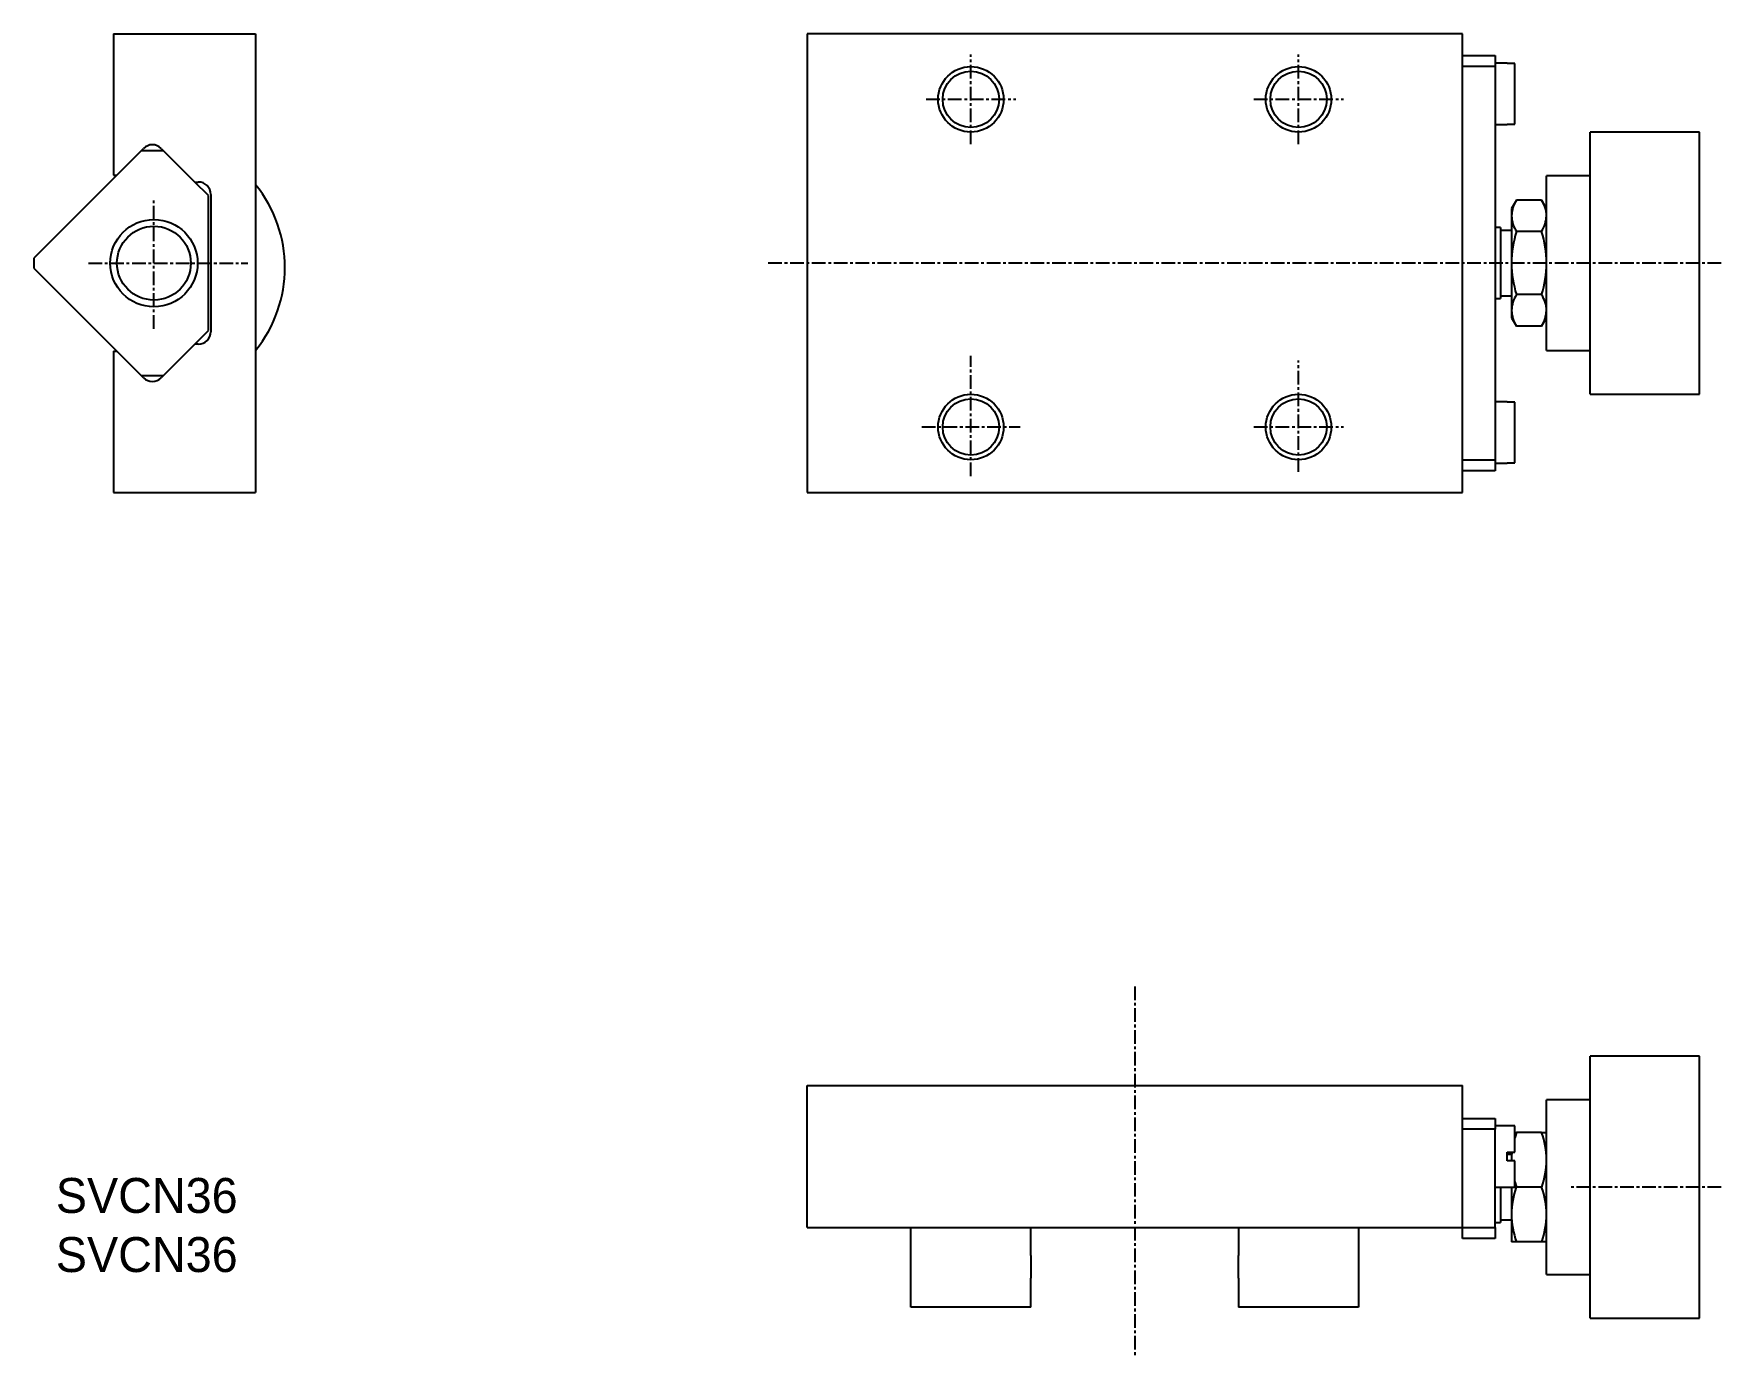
# Model space of a CAD drawing. Extents: x 8 to 162, y 2 to 123.
import ezdxf

# ---------------------------------------------------------------- set-up
doc = ezdxf.new("R2010")
doc.units = 0
doc.linetypes.add('CENTER', pattern=[2, 1.25, -0.25, 0.25, -0.25])
doc.layers.get('0').update_dxf_attribs({"linetype": 'CONTINUOUS'})
doc.layers.add('CENTER', color=1, linetype='CENTER')

msp = doc.modelspace()

# ---------------------------------------------------------------- linework, layer by layer
at = {"color": 7, "linetype": 'CONTINUOUS'}
for p, q in [((15.28, 123.37), (28.28, 123.37)), ((15.28, 123.37), (15.28, 110.43)), ((28.28, 123.37), (28.28, 81.37)), ((138.78, 123.37), (78.78, 123.37)), ((78.78, 123.37), (78.78, 81.37)), ((138.78, 81.37), (138.78, 123.37)), ((138.78, 121.37), (141.78, 121.37)), ((141.78, 121.37), (141.78, 120.37)), ((142.88, 120.67), (141.78, 120.67)), ((142.88, 120.65), (142.88, 120.67)), ((143.58, 120.65), (142.88, 120.65)), ((143.58, 115.1), (143.58, 120.65)), ((141.78, 120.37), (138.78, 120.37)), ((141.78, 120.37), (141.78, 84.37)), ((141.78, 115.07), (142.88, 115.07)), ((142.88, 115.1), (143.58, 115.1)), ((142.88, 115.07), (142.88, 115.1)), ((150.48, 90.37), (150.48, 114.37)), ((160.48, 114.37), (150.48, 114.37)), ((160.48, 90.37), (160.48, 114.37)), ((14.95, 109.8), (18.03, 112.88)), ((19.64, 112.88), (22.72, 109.8)), ((19.86, 112.66), (17.81, 112.66)), ((14.95, 109.8), (7.98, 102.83)), ((15.28, 110.43), (15.58, 110.43)), ((22.72, 109.8), (23.04, 109.8)), ((23.98, 108.55), (22.72, 109.8)), ((146.48, 94.37), (146.48, 110.37)), ((150.48, 110.37), (146.48, 110.37)), ((23.98, 96.2), (23.98, 108.55)), ((24.18, 108.66), (24.18, 96.09)), ((143.73, 108.15), (143.28, 107.37)), ((143.28, 107.37), (143.28, 106.7)), ((143.28, 106.7), (143.28, 102.37)), ((146.03, 108.15), (143.73, 108.15)), ((146.48, 107.37), (146.03, 108.15)), ((142.28, 105.62), (141.78, 105.62)), ((142.28, 105.62), (142.28, 102.37)), ((143.28, 105.37), (142.28, 105.37)), ((146.03, 105.26), (143.73, 105.26)), ((7.98, 102.83), (7.98, 101.92)), ((142.28, 102.37), (142.28, 99.12)), ((143.28, 102.37), (143.28, 98.04)), ((7.98, 101.92), (14.95, 94.95)), ((141.78, 99.12), (142.28, 99.12)), ((142.28, 99.37), (143.28, 99.37)), ((146.03, 99.49), (143.73, 99.49)), ((143.28, 98.04), (143.28, 97.37)), ((143.28, 97.37), (143.73, 96.6)), ((146.03, 96.6), (146.48, 97.37)), ((22.72, 94.95), (23.98, 96.2)), ((146.03, 96.6), (143.73, 96.6)), ((18.03, 91.87), (14.95, 94.95)), ((15.28, 94.32), (15.28, 81.37)), ((15.28, 94.32), (15.58, 94.32)), ((22.72, 94.95), (19.64, 91.87)), ((23.04, 94.95), (22.72, 94.95)), ((146.48, 94.37), (150.48, 94.37)), ((17.81, 92.09), (19.86, 92.09)), ((142.88, 89.67), (141.78, 89.67)), ((142.88, 89.65), (142.88, 89.67)), ((143.58, 89.65), (142.88, 89.65)), ((143.58, 84.1), (143.58, 89.65)), ((150.48, 90.37), (160.48, 90.37)), ((138.78, 84.37), (141.78, 84.37)), ((141.78, 84.37), (141.78, 83.37)), ((141.78, 84.07), (142.88, 84.07)), ((142.88, 84.1), (143.58, 84.1)), ((142.88, 84.07), (142.88, 84.1)), ((141.78, 83.37), (138.78, 83.37)), ((15.28, 81.37), (28.28, 81.37)), ((78.78, 81.37), (138.78, 81.37)), ((160.48, 29.77), (150.48, 29.77)), ((150.48, 5.77), (150.48, 29.77)), ((160.48, 5.77), (160.48, 29.77)), ((78.78, 27.07), (138.78, 27.07)), ((78.78, 14.07), (78.78, 27.07)), ((138.78, 14.07), (138.78, 27.07)), ((150.48, 25.77), (146.48, 25.77)), ((146.48, 9.77), (146.48, 25.77)), ((138.78, 24.07), (141.78, 24.07)), ((141.78, 24.07), (141.78, 23.07)), ((143.58, 23.37), (141.78, 23.37)), ((143.58, 20.97), (143.58, 23.37)), ((141.78, 23.07), (138.78, 23.07)), ((141.78, 14.07), (141.78, 23.07)), ((143.58, 22.77), (143.73, 22.77)), ((143.63, 22.47), (143.58, 22.29)), ((143.73, 22.77), (143.63, 22.47)), ((146.03, 22.77), (143.73, 22.77)), ((146.03, 22.77), (146.48, 22.77)), ((142.88, 20.17), (142.88, 20.97)), ((142.88, 20.97), (143.58, 20.97)), ((143.28, 20.77), (142.88, 20.77)), ((143.58, 20.17), (142.88, 20.17)), ((143.28, 20.97), (143.28, 20.27)), ((143.29, 20.6), (143.28, 20.27)), ((143.28, 20.27), (143.28, 20.17)), ((143.28, 20.27), (143.28, 20.17)), ((143.31, 20.92), (143.29, 20.6)), ((143.32, 20.97), (143.31, 20.92)), ((143.58, 17.77), (143.58, 20.17)), ((141.78, 17.77), (143.58, 17.77)), ((142.28, 17.77), (142.28, 14.52)), ((143.28, 17.77), (143.28, 15.27)), ((143.58, 18.26), (143.73, 17.77)), ((146.03, 17.77), (143.73, 17.77)), ((78.78, 14.07), (138.78, 14.07)), ((88.28, 6.77), (88.28, 14.07)), ((99.28, 11.51), (99.28, 14.07)), ((118.28, 14.07), (118.28, 11.51)), ((129.28, 14.07), (129.28, 6.77)), ((138.78, 14.07), (141.78, 14.07)), ((138.78, 13.07), (138.78, 14.07)), ((141.78, 14.52), (142.28, 14.52)), ((141.78, 14.07), (141.78, 13.07)), ((142.28, 14.77), (143.28, 14.77)), ((143.28, 15.27), (143.28, 12.77)), ((141.78, 13.07), (138.78, 13.07)), ((143.73, 12.77), (143.28, 12.77)), ((146.03, 12.77), (143.73, 12.77)), ((146.48, 12.77), (146.03, 12.77)), ((99.28, 11.51), (99.28, 9.44)), ((118.28, 9.44), (118.28, 11.51)), ((99.28, 6.77), (99.28, 9.44)), ((118.28, 9.44), (118.28, 6.77)), ((146.48, 9.77), (150.48, 9.77)), ((99.28, 6.77), (88.28, 6.77)), ((129.28, 6.77), (118.28, 6.77)), ((150.48, 5.77), (160.48, 5.77))]:
    msp.add_line(p, q, dxfattribs=at)
at = {"color": 7}
for q in [(136.68, 27.07), (122.68, 27.07)]:
    msp.add_line((109.83, 27.07), q, dxfattribs=at)
at = {"color": 3, "linetype": 'CONTINUOUS'}
for centre, radius in [((93.78, 117.37), 3), ((123.78, 117.37), 3), ((18.98, 102.37), 3.38), ((93.78, 87.37), 3), ((123.78, 87.37), 3)]:
    msp.add_circle(centre, radius, dxfattribs=at)
at = {"color": 7, "linetype": 'CONTINUOUS'}
for centre, radius in [((93.78, 117.37), 2.58), ((123.78, 117.37), 2.58), ((18.98, 102.37), 4), ((93.78, 87.37), 2.58), ((123.78, 87.37), 2.58)]:
    msp.add_circle(centre, radius, dxfattribs=at)
for centre, radius, start, end in [((18.84, 112.07), 1.14, 45, 135), ((23.04, 108.66), 1.14, 0, 90), ((18.98, 101.97), 12, 320.805, 39.195), ((146.17, 106.6), 2.89, 147.6436, 177.9722), ((146.09, 106.78), 2.81, 181.6143, 212.7699), ((143.67, 106.63), 2.81, 1.6143, 32.7699), ((143.59, 106.81), 2.89, 327.6436, 357.9722), ((153.51, 102.27), 10.23, 163.0011, 179.411), ((136.42, 102.3), 10.06, 0.443, 17.1449), ((153.38, 102.46), 10.1, 180.4759, 197.112), ((136.15, 102.49), 10.33, 343.0772, 359.3349), ((146.17, 97.94), 2.89, 147.6436, 177.9722), ((143.67, 97.96), 2.81, 1.6143, 32.7699), ((146.09, 98.12), 2.81, 181.6143, 212.7699), ((143.59, 98.15), 2.89, 327.6436, 357.9722), ((23.04, 96.09), 1.14, 270, 0), ((18.84, 92.68), 1.14, 225, 315), ((138.78, 20.19), 7.7, 0.6328, 19.6234), ((138.65, 20.38), 7.84, 340.5451, 359.1987), ((151.11, 15.16), 7.84, 160.5451, 179.1987), ((138.78, 15.19), 7.7, 0.6328, 19.6234), ((150.98, 15.36), 7.7, 180.6328, 199.6234), ((138.65, 15.38), 7.84, 340.5451, 359.1987)]:
    msp.add_arc(centre, radius, start, end, dxfattribs=at)
at = {"layer": 'CENTER', "color": 1, "linetype": 'CENTER'}
for p, q in [((93.78, 113.27), (93.78, 121.47)), ((123.78, 113.27), (123.78, 121.47)), ((89.68, 117.37), (97.88, 117.37)), ((119.68, 117.37), (127.88, 117.37)), ((18.98, 96.37), (18.98, 108.37)), ((12.98, 102.37), (27.57, 102.37)), ((162.48, 102.37), (75.06, 102.37)), ((93.78, 82.87), (93.78, 93.87)), ((123.78, 83.27), (123.78, 93.47)), ((89.28, 87.37), (98.28, 87.37)), ((119.68, 87.37), (127.88, 87.37)), ((108.78, 36.15), (108.78, 2.38)), ((162.48, 17.77), (148.48, 17.77))]:
    msp.add_line(p, q, dxfattribs=at)

# ---------------------------------------------------------------- texts
at = {"color": 7, "linetype": 'CONTINUOUS'}
for p in [(10, 15.41), (10, 10)]:
    msp.add_text('SVCN36', height=3.2, dxfattribs=at).set_placement(p)

doc.saveas('drawing.dxf')
